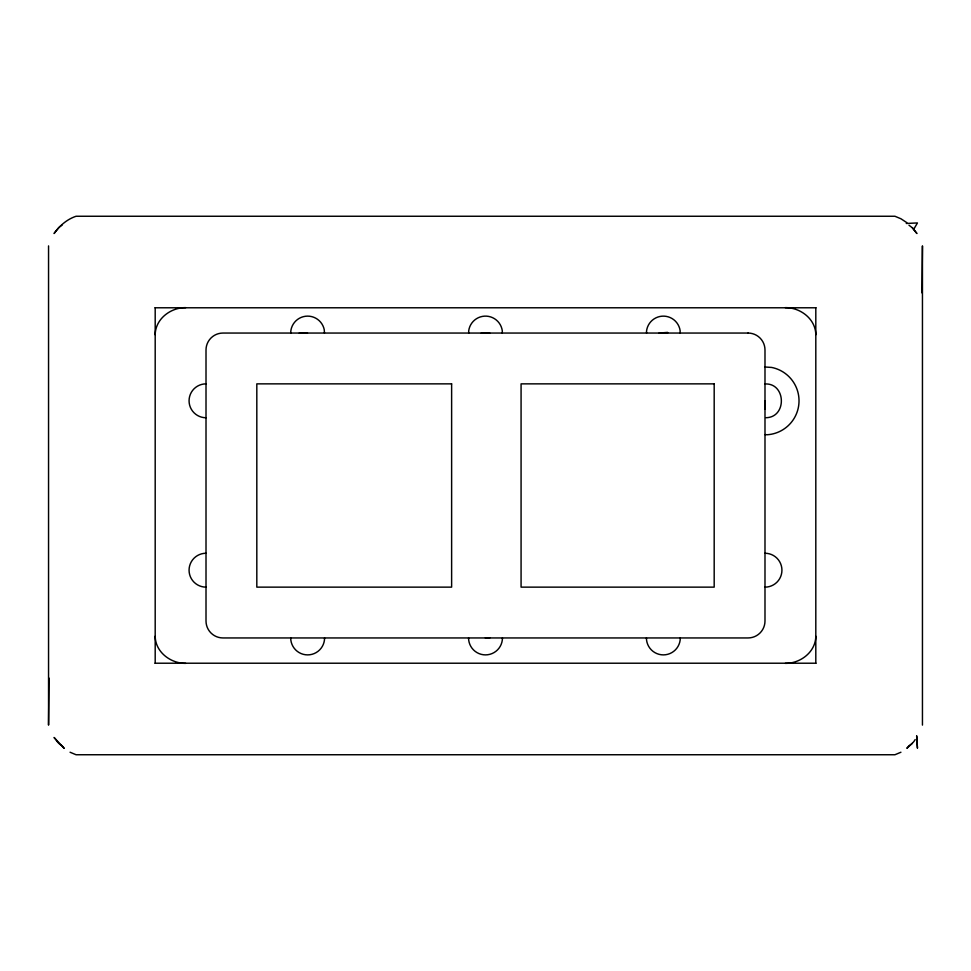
<?xml version="1.0" encoding="UTF-8"?>
<svg xmlns="http://www.w3.org/2000/svg" width="971" height="971" viewBox="0 0 971 971"><rect width="100%" height="100%" fill="white"/><g stroke="black" fill="none" stroke-linecap="round" stroke-linejoin="round"><path stroke-width="1.46" d="M49.036 678.098L48.55 725.106L48.55 245.894M921.965 292.902L922.45 245.894L922.45 725.106M155.19 334.752C155.36 318.961 170.678 307.443 185.728 307.637M815.81 636.248C815.64 652.039 800.322 663.557 785.272 663.363M913.65 229.423L917.449 222.942L906.283 223.464M155.069 307.783L815.931 307.783M155.069 663.217L815.931 663.217M912.315 743.288L906.865 748.325L908.977 745.789A16.932 16.847 0 0 0 915.168 739.586M900.93 752.234L894.934 754.746L76.066 754.746L70.07 752.234M766.095 417.712C787.178 417.263 786.049 382.877 764.99 383.97M489.772 637.947L485.354 637.947M307.491 333.053L299.299 333.053M764.99 367.002L771.654 367.439A34.021 34.021 0 0 1 767.199 434.753L764.99 434.607M764.99 409.143L764.99 400.659M785.272 307.637C800.322 307.443 815.64 318.961 815.81 334.752M185.728 663.363C170.678 663.557 155.36 652.039 155.19 636.248M906.865 222.675L900.93 218.766L894.934 216.254L76.066 216.254C66.999 219.276 59.522 225.794 54.073 233.526L58.515 227.906A16.895 16.823 0 0 1 62.023 225.211M908.977 225.211L912.485 227.906L916.927 233.526L912.315 227.712M324.472 333.053L324.241 329.667A16.944 16.944 0 0 0 290.73 332.021L290.802 333.053M680.161 333.053L680.113 330.516A16.944 16.944 0 0 0 646.528 331.16L646.565 333.053M667.599 333.053L667.587 332.41L659.115 333.053M502.298 333.053L502.298 330.832A16.944 16.944 0 0 0 468.702 330.844L468.702 333.053M489.736 333.053L481.264 333.053M815.81 307.637L815.81 663.363M155.19 307.637L155.19 663.363M764.99 553.252A16.944 16.944 0 0 1 781.934 570.195A16.944 16.944 0 0 1 764.99 587.139M206.01 417.748A16.944 16.944 0 0 1 189.066 400.805A16.944 16.944 0 0 1 206.01 383.861M206.01 587.139A16.944 16.944 0 0 1 189.066 570.195A16.944 16.944 0 0 1 206.01 553.252M324.581 637.947A16.944 16.944 0 0 1 307.637 654.891A16.944 16.944 0 0 1 290.705 637.947M502.444 637.947A16.944 16.944 0 0 1 485.5 654.891A16.944 16.944 0 0 1 468.556 637.947M680.295 637.947A16.944 16.944 0 0 1 663.363 654.891A16.944 16.944 0 0 1 646.419 637.947M916.673 735.957L917.449 748.058L916.673 735.957M748.058 333.053L222.942 333.053A16.944 16.944 0 0 0 206.01 349.985L206.01 621.015A16.944 16.944 0 0 0 222.942 637.947L748.058 637.947A16.944 16.944 0 0 0 764.99 621.015L764.99 349.985A16.944 16.944 0 0 0 748.058 333.053M451.624 383.861L256.817 383.861L256.817 587.139L451.624 587.139L451.624 383.861M714.183 383.861L521.075 383.861L521.075 587.139L714.183 587.139L714.183 383.861M64.135 748.325L54.073 737.475L55.82 739.586A16.98 16.895 0 0 0 62.023 745.789L64.135 748.325"/></g></svg>
